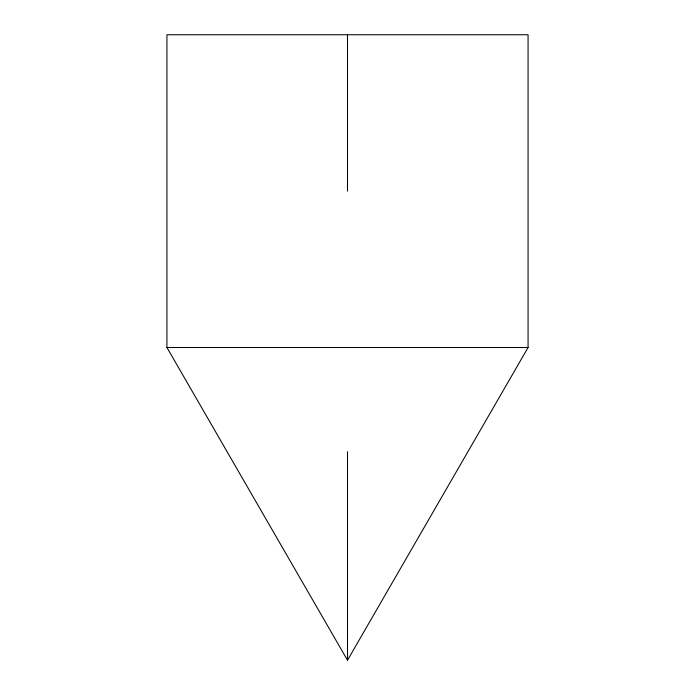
<?xml version="1.0" encoding="UTF-8"?>
<svg xmlns="http://www.w3.org/2000/svg" width="695" height="695" viewBox="0 0 695 695"><rect width="100%" height="100%" fill="white"/><g stroke="black" fill="none" stroke-linecap="round" stroke-linejoin="round"><path stroke-width="1.04" d="M347.5 660.25L528.07 347.5L528.07 34.75L166.93 34.75L166.93 347.5L347.5 660.25L347.5 451.75M166.93 347.5L528.07 347.5M347.5 34.75L347.5 191.125"/></g></svg>
